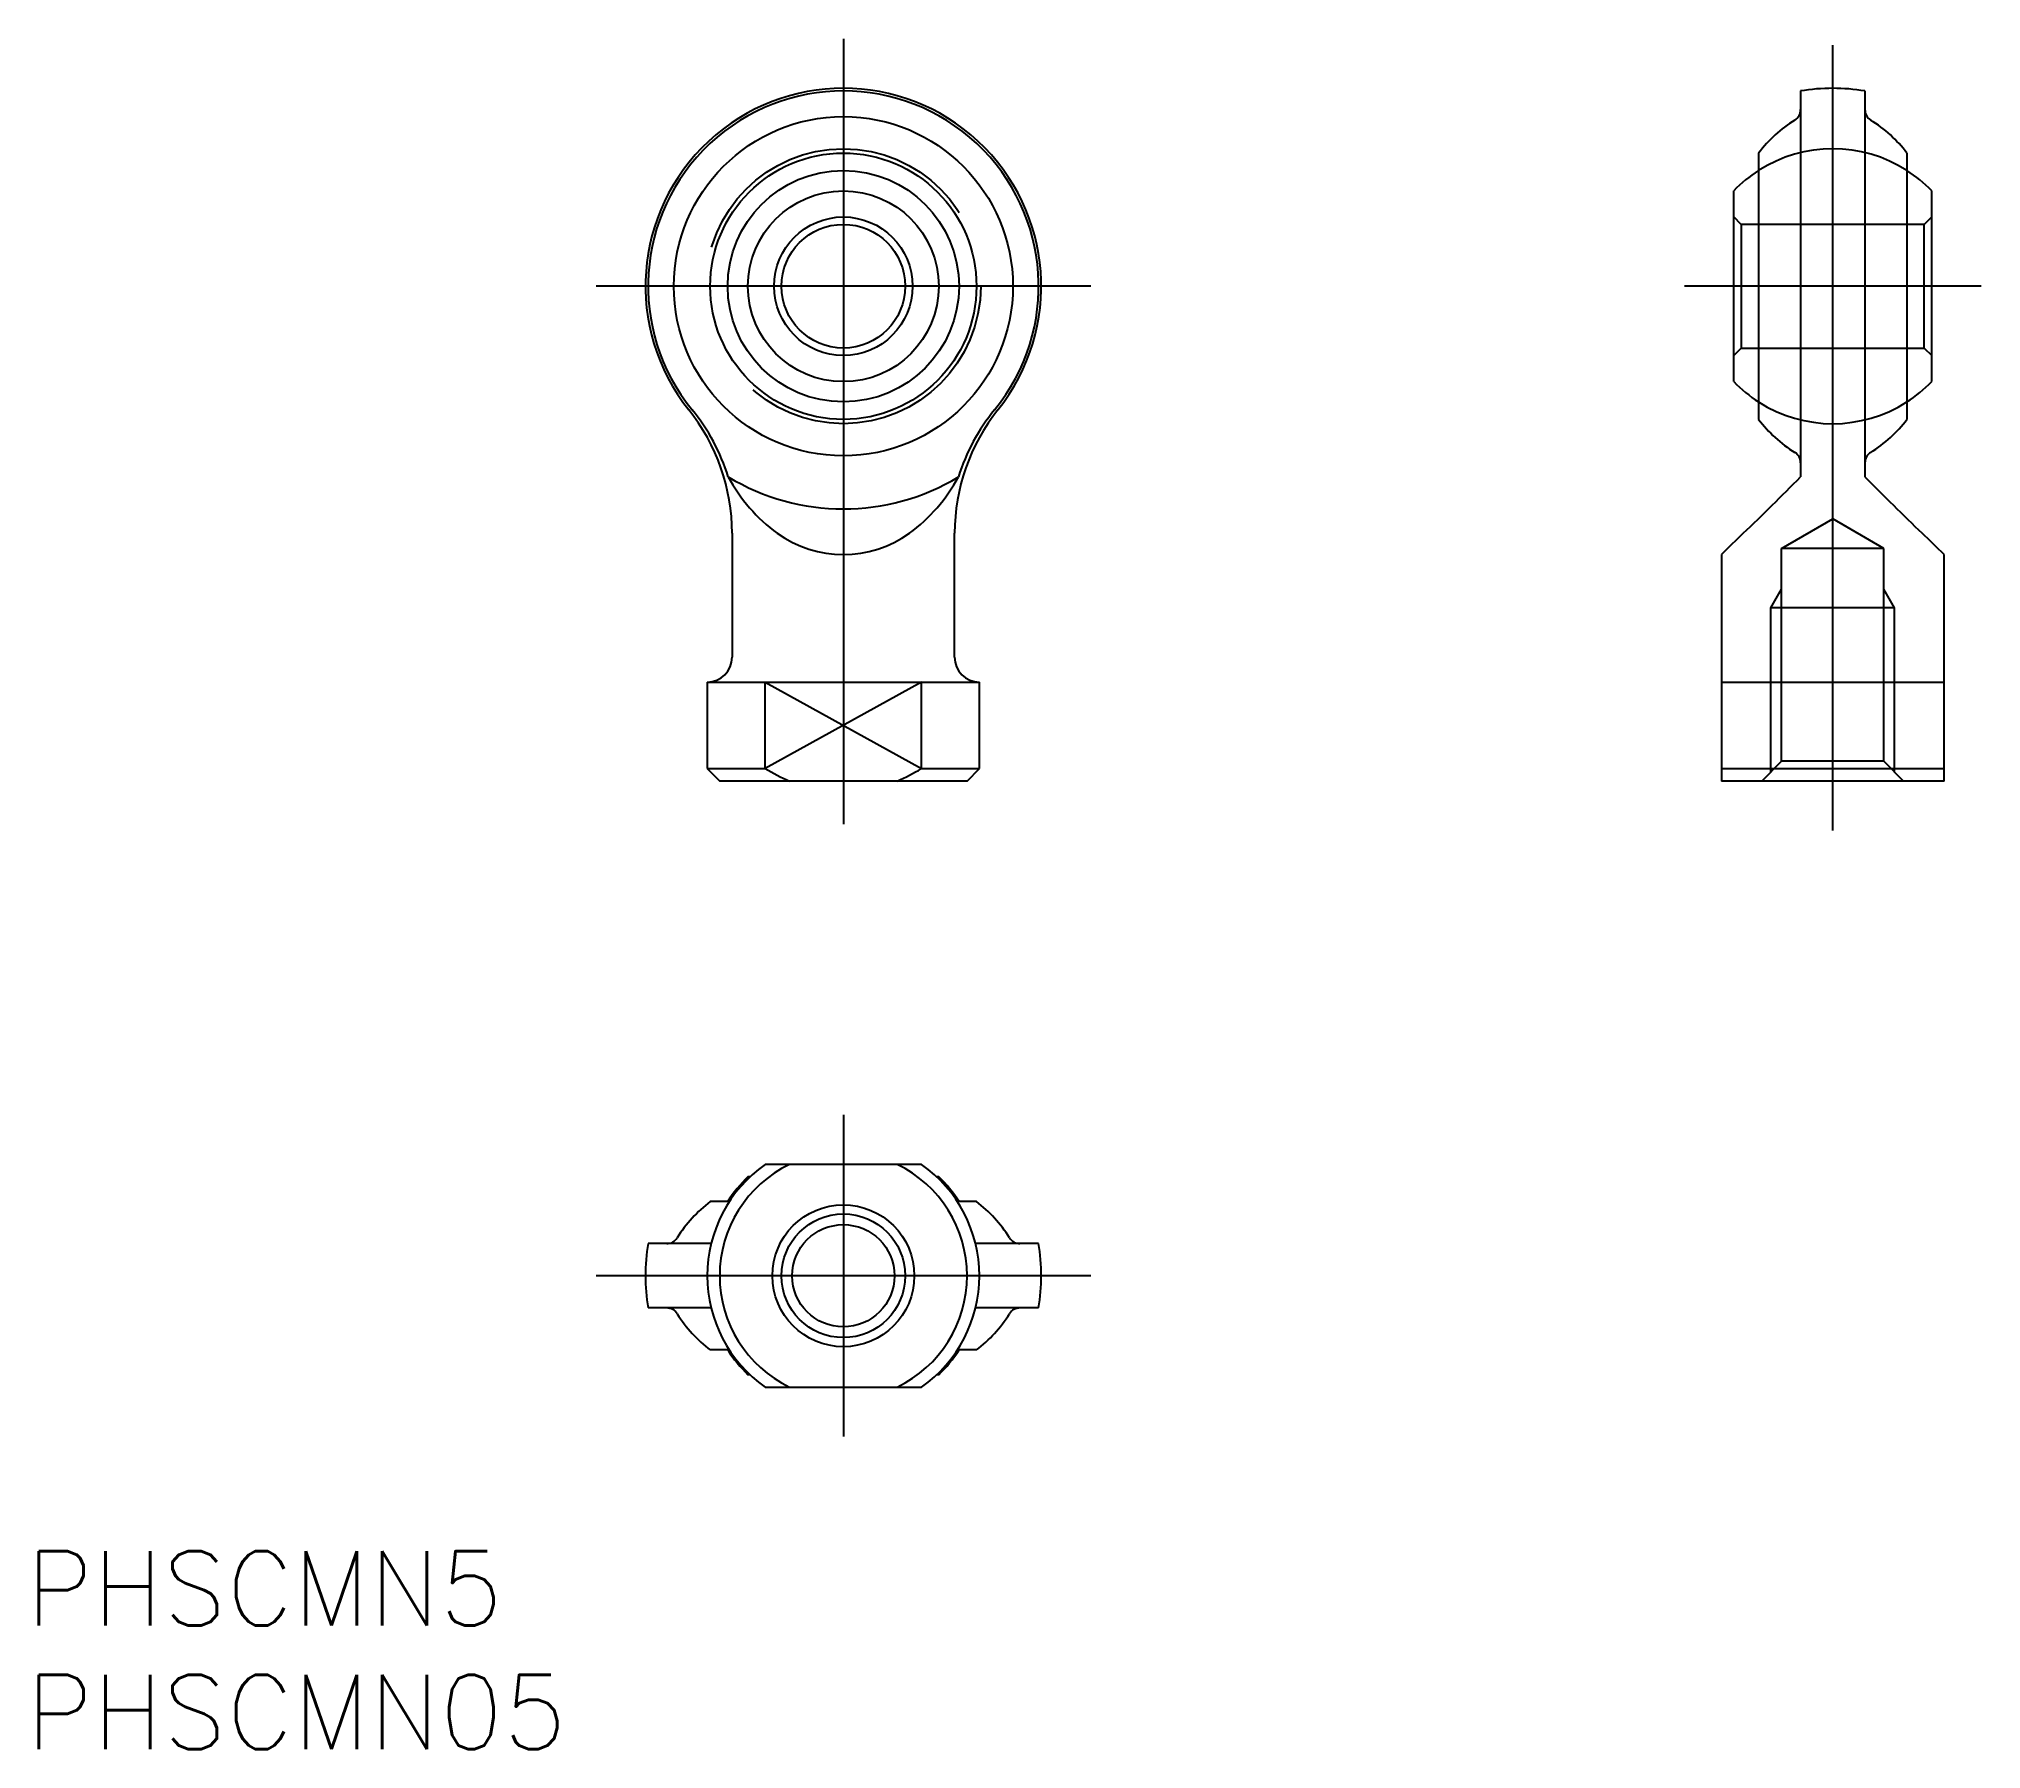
# Model space of a CAD drawing. Extents: x -32.5 to 46, y -19.1 to 50.
import ezdxf

# ---------------------------------------------------------------- set-up
doc = ezdxf.new("R2010")
doc.units = 0
doc.linetypes.add('CENTER', pattern=[50.8, 31.75, -6.35, 6.35, -6.35])
doc.linetypes.add('DASHED', pattern=[19.05, 12.7, -6.35])
doc.layers.get('0').update_dxf_attribs({"linetype": 'CONTINUOUS'})
doc.layers.add('CENTER', color=1, linetype='CENTER')
doc.styles.get("Standard").update_dxf_attribs({"font": 'txt.shx', "height": 3, "bigfont": 'bigfont.shx'})

msp = doc.modelspace()

# ---------------------------------------------------------------- linework, layer by layer
at = {"color": 7, "linetype": 'CONTINUOUS'}
for p, q in [((38.7, 47.894), (38.7, 32.297)), ((41.3, 47.894), (41.3, 32.297)), ((37, 45.382), (37, 34.618)), ((43, 45.382), (43, 34.618)), ((36, 36.144), (36, 43.856)), ((44, 36.144), (44, 43.856)), ((-4.5, 30.013), (-4.5, 25)), ((4.5, 25), (4.5, 30.013)), ((35.5, 29.152), (35.5, 20)), ((44.5, 20), (44.5, 29.152)), ((-5.5, 24), (5.5, 24)), ((-5.5, 24), (-5.5, 20.5)), ((-3.162, 20.5), (-3.162, 24)), ((3.162, 20.5), (3.162, 24)), ((5.5, 20.5), (5.5, 24)), ((35.5, 24), (44.5, 24)), ((-5.5, 20.5), (-3.162, 20.5)), ((-5.5, 20.5), (-5, 20)), ((3.162, 20.5), (5.5, 20.5)), ((5, 20), (5.5, 20.5)), ((35.5, 20.5), (44.5, 20.5)), ((5, 20), (-5, 20)), ((44.5, 20), (35.5, 20)), ((-3.775, 4), (-3.856, 4)), ((3.162, 4.5), (-3.162, 4.5)), ((3.856, 4), (3.775, 4)), ((-4.61, 3), (-5.382, 3)), ((5.382, 3), (4.61, 3)), ((-5.344, 1.3), (-7.894, 1.3)), ((7.894, 1.3), (5.344, 1.3)), ((-5.344, -1.3), (-7.894, -1.3)), ((7.894, -1.3), (5.344, -1.3)), ((-4.61, -3), (-5.382, -3)), ((5.382, -3), (4.61, -3)), ((-3.775, -4), (-3.856, -4)), ((-3.162, -4.5), (3.162, -4.5)), ((3.856, -4), (3.775, -4))]:
    msp.add_line(p, q, dxfattribs=at)
at = {"color": 3, "linetype": 'DASHED'}
for p, q in [((36.3, 42.5), (36, 42.8)), ((36.3, 42.5), (36.3, 37.5)), ((43.7, 42.5), (36.3, 42.5)), ((43.7, 42.5), (44, 42.8)), ((43.7, 37.5), (43.7, 42.5)), ((36.3, 37.5), (36, 37.2)), ((36.3, 37.5), (43.7, 37.5)), ((43.7, 37.5), (44, 37.2)), ((37.933, 29.4), (40, 30.593)), ((42.067, 29.4), (40, 30.593)), ((42.067, 29.4), (37.933, 29.4)), ((37.933, 20.8), (37.933, 29.4)), ((42.067, 20.8), (42.067, 29.4)), ((37.5, 27), (37.933, 27.75)), ((42.5, 27), (42.067, 27.75)), ((42.5, 27), (37.5, 27)), ((37.5, 20.367), (37.5, 27)), ((42.5, 20.367), (42.5, 27)), ((37.933, 20.8), (37.133, 20)), ((42.067, 20.8), (37.933, 20.8)), ((42.067, 20.8), (42.867, 20))]:
    msp.add_line(p, q, dxfattribs=at)
at = {"color": 3, "linetype": 'CONTINUOUS'}
for p, q in [((-3.162, 24), (3.162, 20.5)), ((3.162, 24), (-3.162, 20.5))]:
    msp.add_line(p, q, dxfattribs=at)
at = {"color": 7, "linetype": 'CONTINUOUS'}
for centre, radius in [((0, 40), 6.855), ((0, 40), 5.382), ((0, 40), 4.676), ((0, 40), 3.856), ((0, 40), 2.8), ((0, 40), 2.5), ((0, 0), 2.867), ((0, 0), 2.067)]:
    msp.add_circle(centre, radius, dxfattribs=at)
at = {"color": 3, "linetype": 'DASHED'}
msp.add_circle((0, 40), 5.556, dxfattribs=at)
at = {"color": 3, "linetype": 'CONTINUOUS'}
msp.add_circle((0, 0), 2.5, dxfattribs=at)
at = {"color": 7, "linetype": 'CONTINUOUS'}
for centre, radius, start, end in [((0, 40), 8, 321.37517, 218.62483), ((40, 40), 8, 80.64796, 99.35204), ((0, 40), 7.894, 320.75581, 219.24419), ((38.2, 47.14), 0.5, 301.96252, 0), ((41.8, 47.14), 0.5, 180, 238.03748), ((41.376, 42.05), 5.5, 121.96252, 142.71861), ((38.624, 42.05), 5.5, 37.28139, 58.03748), ((40, 40), 5.556, 122.6807, 136.04973), ((40, 40), 5.556, 43.95027, 57.3193), ((40, 40), 5.556, 223.95027, 237.3193), ((40, 40), 5.556, 302.6807, 316.04973), ((-12.5, 30.013), 8, 0, 38.62483), ((-12.334, 29.911), 8.041, 17.26533, 39.32215), ((12.5, 30.013), 8, 141.37517, 180), ((12.35, 29.902), 8.059, 140.7027, 162.70981), ((41.376, 37.95), 5.5, 217.28139, 238.03748), ((38.624, 37.95), 5.5, 301.96252, 322.71861), ((38.2, 32.86), 0.5, 0, 58.03748), ((41.8, 32.86), 0.5, 121.96252, 180), ((0, 40), 9, 238.85294, 301.14706), ((1.468, 35.601), 6.957, 208.34712, 233.43913), ((-1.526, 35.651), 7.032, 306.69657, 331.51718), ((-30.972, 100.649), 97.602, 313.6376, 315.54823), ((112.908, 102.612), 100.358, 224.47801, 226.33616), ((0, 33.746), 4.594, 234.36455, 305.63545), ((115.912, -52.451), 114.565, 133.96225, 134.57854), ((-35.656, -52.189), 114.199, 45.42047, 46.03874), ((-5.5, 25), 1, 270, 0), ((5.5, 25), 1, 180, 270), ((1.837, 29.111), 9.957, 239.86152, 246.21033), ((-1.847, 29.131), 9.98, 293.7971, 300.13105), ((0, 0), 5.5, 125.0968, 234.9032), ((0, 0), 5, 115.84193, 244.15807), ((0, 0), 5.556, 133.95027, 147.3193), ((0, 0), 5, 295.84193, 64.15807), ((0, 0), 5.5, 305.0968, 54.9032), ((0, 0), 5.556, 32.6807, 46.04973), ((-2.05, -1.376), 5.5, 127.28139, 148.03748), ((2.05, -1.376), 5.5, 31.96252, 52.71861), ((0, 0), 8, 170.64796, 189.35204), ((-7.14, 1.8), 0.5, 270, 328.03748), ((7.14, 1.8), 0.5, 211.96252, 270), ((0, 0), 8, 350.64796, 9.35204), ((-7.14, -1.8), 0.5, 31.96252, 90), ((-2.05, 1.376), 5.5, 211.96252, 232.71861), ((2.05, 1.376), 5.5, 307.28139, 328.03748), ((7.14, -1.8), 0.5, 90, 148.03748), ((0, 0), 5.556, 212.6807, 226.04973), ((0, 0), 5.556, 313.95027, 327.3193)]:
    msp.add_arc(centre, radius, start, end, dxfattribs=at)
at = {"color": 3, "linetype": 'DASHED'}
for start, end in [(57.3193, 122.6807), (237.3193, 302.6807)]:
    msp.add_arc((40, 40), 5.556, start, end, dxfattribs=at)
at = {"layer": 'CENTER', "color": 1, "linetype": 'CENTER'}
for p, q in [((0, 50), (0, 18)), ((40, 18), (40, 50)), ((10, 40), (-10, 40)), ((46, 40), (34, 40)), ((0, 6.5), (0, -6.5)), ((10, 0), (-10, 0))]:
    msp.add_line(p, q, dxfattribs=at)

# ---------------------------------------------------------------- texts
at = {"color": 7, "linetype": 'CONTINUOUS'}
for s, p in [('PHSCMN5', (-33.04, -14.135)), ('PHSCMN05', (-33.04, -19.135))]:
    msp.add_text(s, height=3, dxfattribs=at).set_placement(p)

doc.saveas('drawing.dxf')
